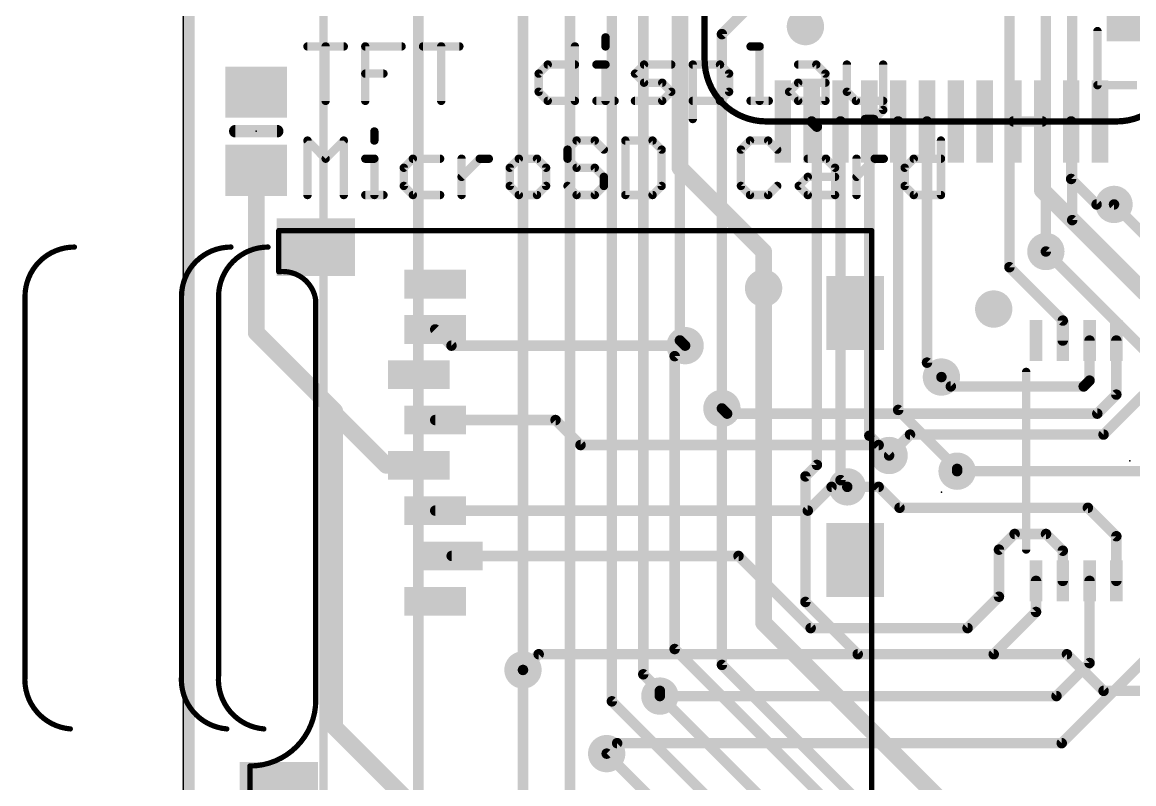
# Model space of a CAD drawing. Extents: x -6.4 to 34.4, y -0.2 to 45.9.
# Drawn here: x -6.44 to 20.55, y 15.78 to 34.27 of the extents above; entities that cross this region are included whole.
import ezdxf

# ---------------------------------------------------------------- set-up
doc = ezdxf.new("R2010")
doc.units = 0
for name, color, linetype in [('1', 12, 'CONTINUOUS'), ('16', 5, 'CONTINUOUS'), ('18', 110, 'CONTINUOUS'), ('20', 53, 'CONTINUOUS'), ('21', 40, 'CONTINUOUS'), ('22', 6, 'CONTINUOUS'), ('23', 53, 'CONTINUOUS'), ('24', 6, 'CONTINUOUS')]:
    doc.layers.add(name, color=color, linetype=linetype)

# ---------------------------------------------------------------- blocks, each defined once
blk = doc.blocks.new('RECT')
blk.add_solid([(-0.5, -0.5), (0.5, -0.5), (-0.5, 0.5), (0.5, 0.5)])
blk = doc.blocks.new('ROUNDV')
at = {"const_width": 0.5}
blk.add_lwpolyline([(0, -0.25, 1), (0, 0.25, 1), (0, -0.25)], format="xyb", dxfattribs=at)

msp = doc.modelspace()

# ---------------------------------------------------------------- linework, layer by layer
at = {"layer": '1'}
for points, const_width in [([(-2.413, 0), (-2.413, 45.72)], 0.3048), ([(9.525, 37.767), (9.525, 30.734)], 0.4064), ([(17.526, 34.798), (17.526, 28.321)], 0.254), ([(19.05, 34.798), (19.05, 29.464)], 0.254), ([(18.411, 34.675), (18.411, 28.702)], 0.254), ([(-0.762, 30.673), (-0.762, 26.731)], 0.4064), ([(9.525, 30.734), (11.557, 28.702)], 0.4064), ([(20.066, 29.845), (20.828, 29.083)], 0.254), ([(19.05, 29.464), (21.422, 27.092)], 0.254), ([(11.557, 28.702), (11.557, 27.813)], 0.4064), ([(17.526, 28.321), (18.822, 27.025)], 0.254), ([(18.822, 27.025), (18.822, 26.5398)], 0.254), ([(1.143, 24.826), (-0.762, 26.731)], 0.4064), ([(3.978, 26.416), (3.584, 26.81)], 0.254), ([(9.652, 26.416), (3.978, 26.416)], 0.254), ([(19.472, 25.568), (19.472, 26.5398)], 0.254), ([(20.122, 26.5398), (20.122, 25.2274)], 0.254), ([(15.875, 25.6536), (16.1032, 25.4254)], 0.254), ([(19.3294, 25.4254), (19.472, 25.568)], 0.254), ([(16.1032, 25.4254), (19.3294, 25.4254)], 0.254), ([(20.122, 25.2274), (19.6596, 24.765)], 0.254), ([(20.772, 25.217), (19.812, 24.257)], 0.254), ([(1.143, 24.826), (1.143, 24.765)], 0.4064), ([(1.143, 24.765), (2.398, 23.51)], 0.4064), ([(1.143, 17.145), (1.143, 24.765)], 0.4064), ([(10.672, 24.765), (10.545, 24.892)], 0.254), ([(19.6596, 24.765), (10.672, 24.765)], 0.254), ([(3.584, 24.61), (6.505, 24.61)], 0.254), ([(7.112, 24.003), (6.505, 24.61)], 0.254), ([(14.605, 23.749), (15.113, 24.257)], 0.254), ([(19.812, 24.257), (15.113, 24.257)], 0.254), ([(14.351, 24.003), (7.112, 24.003)], 0.254), ([(14.605, 23.749), (14.351, 24.003)], 0.254), ([(2.398, 23.51), (3.184, 23.51)], 0.4064), ([(16.256, 23.368), (20.828, 23.368)], 0.254), ([(12.631, 22.41), (13.208, 22.987)], 0.254), ([(13.208, 22.987), (13.589, 22.987)], 0.254), ([(13.589, 22.987), (14.351, 22.987)], 0.254), ([(14.859, 22.479), (14.351, 22.987)], 0.254), ([(3.584, 22.41), (12.631, 22.41)], 0.254), ([(19.431, 22.479), (14.859, 22.479)], 0.254), ([(19.431, 22.479), (20.122, 21.788)], 0.254), ([(17.272, 21.463), (17.653, 21.844)], 0.254), ([(17.653, 21.844), (18.415, 21.844)], 0.254), ([(18.415, 21.844), (18.822, 21.437)], 0.254), ([(20.122, 21.788), (20.122, 20.7042)], 0.254), ([(3.984, 21.31), (10.948, 21.31)], 0.254), ([(10.948, 21.31), (12.7, 19.558)], 0.254), ([(17.272, 20.32), (17.272, 21.463)], 0.254), ([(18.822, 21.437), (18.822, 20.7042)], 0.254), ([(18.172, 20.7042), (18.172, 19.95)], 0.254), ([(19.472, 20.7042), (19.472, 18.71)], 0.254), ([(16.51, 19.558), (17.272, 20.32)], 0.254), ([(18.172, 19.95), (17.145, 18.923)], 0.254), ([(12.7, 19.558), (16.51, 19.558)], 0.254), ([(21.082, 19.05), (18.796, 16.764)], 0.254), ([(6.096, 18.923), (5.715, 18.542)], 0.254), ([(17.145, 18.923), (6.096, 18.923)], 0.254), ([(19.472, 18.71), (18.669, 17.907)], 0.254), ([(18.669, 17.907), (9.0384, 17.907)], 0.254), ([(3.302, 14.986), (1.143, 17.145)], 0.4064), ([(8.001, 16.764), (7.747, 16.51)], 0.254), ([(18.796, 16.764), (8.001, 16.764)], 0.254)]:
    msp.add_lwpolyline(points, dxfattribs=dict(at, const_width=const_width))
for points, const_width in [([(-0.6604, 30.673, 1), (-0.8636, 30.673)], 0.2032), ([(9.4234, 30.734, 1), (9.6266, 30.734)], 0.2032), ([(9.5968, 30.8058, 1), (9.4532, 30.6622)], 0.2032), ([(20.1109, 29.8899, 1), (20.0211, 29.8001)], 0.127), ([(19.0949, 29.5089, 1), (19.0051, 29.4191)], 0.127), ([(18.9865, 29.464, 1), (19.1135, 29.464)], 0.127), ([(11.6586, 28.702, 1), (11.4554, 28.702)], 0.2032), ([(11.4852, 28.6302, 1), (11.6288, 28.7738)], 0.2032), ([(18.3475, 28.702, 1), (18.4745, 28.702)], 0.127), ([(17.5709, 28.3659, 1), (17.4811, 28.2761)], 0.127), ([(17.4625, 28.321, 1), (17.5895, 28.321)], 0.127), ([(11.4554, 27.813, 1), (11.6586, 27.813)], 0.2032), ([(18.8855, 27.025, 1), (18.7585, 27.025)], 0.127), ([(18.7771, 26.9801, 1), (18.8669, 27.0699)], 0.127), ([(-0.8636, 26.731, 1), (-0.6604, 26.731)], 0.2032), ([(-0.6902, 26.8028, 1), (-0.8338, 26.6592)], 0.2032), ([(3.6289, 26.8549, 1), (3.5391, 26.7651)], 0.127), ([(3.978, 26.4795, 1), (3.978, 26.3525)], 0.127), ([(3.9331, 26.3711, 1), (4.0229, 26.4609)], 0.127), ([(9.652, 26.3525, 1), (9.652, 26.4795)], 0.127), ([(18.7585, 26.5398, 1), (18.8855, 26.5398)], 0.127), ([(19.5355, 26.5398, 1), (19.4085, 26.5398)], 0.127), ([(20.1855, 26.5398, 1), (20.0585, 26.5398)], 0.127), ([(15.9199, 25.6985, 1), (15.8301, 25.6087)], 0.127), ([(19.5169, 25.5231, 1), (19.4271, 25.6129)], 0.127), ([(16.1032, 25.4889, 1), (16.1032, 25.3619)], 0.127), ([(16.0583, 25.3805, 1), (16.1481, 25.4703)], 0.127), ([(19.2845, 25.4703, 1), (19.3743, 25.3805)], 0.127), ([(19.3294, 25.3619, 1), (19.3294, 25.4889)], 0.127), ([(19.4085, 25.568, 1), (19.5355, 25.568)], 0.127), ([(20.0585, 25.2274, 1), (20.1855, 25.2274)], 0.127), ([(20.1669, 25.1825, 1), (20.0771, 25.2723)], 0.127), ([(1.2446, 24.826, 1), (1.0414, 24.826)], 0.2032), ([(1.2446, 24.765, 1), (1.0414, 24.765)], 0.2032), ([(1.0414, 24.765, 1), (1.2446, 24.765)], 0.2032), ([(1.2148, 24.8368, 1), (1.0712, 24.6932)], 0.2032), ([(1.0712, 24.7542, 1), (1.2148, 24.8978)], 0.2032), ([(10.5899, 24.9369, 1), (10.5001, 24.8471)], 0.127), ([(10.672, 24.8285, 1), (10.672, 24.7015)], 0.127), ([(10.6271, 24.7201, 1), (10.7169, 24.8099)], 0.127), ([(19.6147, 24.8099, 1), (19.7045, 24.7201)], 0.127), ([(19.6596, 24.7015, 1), (19.6596, 24.8285)], 0.127), ([(3.584, 24.6735, 1), (3.584, 24.5465)], 0.127), ([(6.5499, 24.6549, 1), (6.4601, 24.5651)], 0.127), ([(6.505, 24.5465, 1), (6.505, 24.6735)], 0.127), ([(15.113, 24.3205, 1), (15.113, 24.1935)], 0.127), ([(15.1579, 24.2121, 1), (15.0681, 24.3019)], 0.127), ([(19.7671, 24.3019, 1), (19.8569, 24.2121)], 0.127), ([(19.812, 24.1935, 1), (19.812, 24.3205)], 0.127), ([(7.112, 24.0665, 1), (7.112, 23.9395)], 0.127), ([(7.0671, 23.9581, 1), (7.1569, 24.0479)], 0.127), ([(14.3959, 24.0479, 1), (14.3061, 23.9581)], 0.127), ([(14.351, 23.9395, 1), (14.351, 24.0665)], 0.127), ([(14.5601, 23.7939, 1), (14.6499, 23.7041)], 0.127), ([(14.5601, 23.7041, 1), (14.6499, 23.7939)], 0.127), ([(2.398, 23.6116, 1), (2.398, 23.4084)], 0.2032), ([(2.3262, 23.4382, 1), (2.4698, 23.5818)], 0.2032), ([(3.184, 23.4084, 1), (3.184, 23.6116)], 0.2032), ([(16.256, 23.4315, 1), (16.256, 23.3045)], 0.127), ([(13.208, 23.0505, 1), (13.208, 22.9235)], 0.127), ([(13.2529, 22.9421, 1), (13.1631, 23.0319)], 0.127), ([(13.589, 23.0505, 1), (13.589, 22.9235)], 0.127), ([(13.589, 22.9235, 1), (13.589, 23.0505)], 0.127), ([(14.3959, 23.0319, 1), (14.3061, 22.9421)], 0.127), ([(14.351, 22.9235, 1), (14.351, 23.0505)], 0.127), ([(3.584, 22.4735, 1), (3.584, 22.3465)], 0.127), ([(12.5861, 22.4549, 1), (12.6759, 22.3651)], 0.127), ([(12.631, 22.3465, 1), (12.631, 22.4735)], 0.127), ([(14.859, 22.5425, 1), (14.859, 22.4155)], 0.127), ([(14.8141, 22.4341, 1), (14.9039, 22.5239)], 0.127), ([(19.4759, 22.5239, 1), (19.3861, 22.4341)], 0.127), ([(19.431, 22.4155, 1), (19.431, 22.5425)], 0.127), ([(17.653, 21.9075, 1), (17.653, 21.7805)], 0.127), ([(17.6979, 21.7991, 1), (17.6081, 21.8889)], 0.127), ([(18.4599, 21.8889, 1), (18.3701, 21.7991)], 0.127), ([(18.415, 21.7805, 1), (18.415, 21.9075)], 0.127), ([(20.1855, 21.788, 1), (20.0585, 21.788)], 0.127), ([(20.0771, 21.7431, 1), (20.1669, 21.8329)], 0.127), ([(3.984, 21.3735, 1), (3.984, 21.2465)], 0.127), ([(10.9929, 21.3549, 1), (10.9031, 21.2651)], 0.127), ([(10.948, 21.2465, 1), (10.948, 21.3735)], 0.127), ([(17.3355, 21.463, 1), (17.2085, 21.463)], 0.127), ([(17.2271, 21.5079, 1), (17.3169, 21.4181)], 0.127), ([(18.8855, 21.437, 1), (18.7585, 21.437)], 0.127), ([(18.7771, 21.3921, 1), (18.8669, 21.4819)], 0.127), ([(18.2355, 20.7042, 1), (18.1085, 20.7042)], 0.127), ([(19.5355, 20.7042, 1), (19.4085, 20.7042)], 0.127), ([(18.7585, 20.7042, 1), (18.8855, 20.7042)], 0.127), ([(20.0585, 20.7042, 1), (20.1855, 20.7042)], 0.127), ([(17.2085, 20.32, 1), (17.3355, 20.32)], 0.127), ([(17.3169, 20.2751, 1), (17.2271, 20.3649)], 0.127), ([(18.1085, 19.95, 1), (18.2355, 19.95)], 0.127), ([(18.2169, 19.9051, 1), (18.1271, 19.9949)], 0.127), ([(12.7, 19.6215, 1), (12.7, 19.4945)], 0.127), ([(12.6551, 19.5131, 1), (12.7449, 19.6029)], 0.127), ([(16.4651, 19.6029, 1), (16.5549, 19.5131)], 0.127), ([(16.51, 19.4945, 1), (16.51, 19.6215)], 0.127), ([(6.096, 18.9865, 1), (6.096, 18.8595)], 0.127), ([(6.1409, 18.8781, 1), (6.0511, 18.9679)], 0.127), ([(17.1001, 18.9679, 1), (17.1899, 18.8781)], 0.127), ([(17.145, 18.8595, 1), (17.145, 18.9865)], 0.127), ([(5.6701, 18.5869, 1), (5.7599, 18.4971)], 0.127), ([(19.4085, 18.71, 1), (19.5355, 18.71)], 0.127), ([(19.5169, 18.6651, 1), (19.4271, 18.7549)], 0.127), ([(9.0384, 17.9705, 1), (9.0384, 17.8435)], 0.127), ([(18.6241, 17.9519, 1), (18.7139, 17.8621)], 0.127), ([(18.669, 17.8435, 1), (18.669, 17.9705)], 0.127), ([(1.2148, 17.2168, 1), (1.0712, 17.0732)], 0.2032), ([(1.0414, 17.145, 1), (1.2446, 17.145)], 0.2032), ([(8.001, 16.8275, 1), (8.001, 16.7005)], 0.127), ([(8.0459, 16.7191, 1), (7.9561, 16.8089)], 0.127), ([(18.7511, 16.8089, 1), (18.8409, 16.7191)], 0.127), ([(18.796, 16.7005, 1), (18.796, 16.8275)], 0.127), ([(7.7021, 16.5549, 1), (7.7919, 16.4651)], 0.127)]:
    msp.add_lwpolyline(points, format="xyb", dxfattribs=dict(at, const_width=const_width))
at = {"layer": '16'}
for points, const_width in [([(-2.413, 0), (-2.413, 45.72)], 0.3048), ([(5.715, 18.542), (5.715, 37.084)], 0.254), ([(6.858, 36.449), (6.858, 3.937)], 0.254), ([(7.874, 36.322), (7.874, 17.78)], 0.254), ([(3.175, 36.068), (3.175, 1.905)], 0.254), ([(8.636, 18.4364), (8.636, 36.068)], 0.254), ([(9.525, 36.068), (9.525, 26.543)], 0.254), ([(10.545, 33.9797), (12.3524, 35.7871)], 0.254), ([(10.545, 24.892), (10.545, 33.9797)], 0.254), ([(12.725, 31.86), (12.852, 31.733)], 0.254), ([(12.852, 31.733), (12.852, 23.52)], 0.254), ([(13.425, 31.86), (13.425, 23.151)], 0.254), ([(14.125, 31.86), (14.125, 24.229)], 0.254), ([(14.825, 31.86), (14.825, 24.855)], 0.254), ([(15.525, 31.86), (15.525, 26.0036)], 0.254), ([(18.325, 31.86), (17.625, 31.86)], 0.254), ([(18.325, 30.189), (18.325, 31.86)], 0.4064), ([(19.025, 31.86), (19.025, 30.463)], 0.254), ([(19.643, 29.845), (19.025, 30.463)], 0.254), ([(20.828, 27.686), (18.325, 30.189)], 0.4064), ([(20.066, 29.845), (19.643, 29.845)], 0.254), ([(18.411, 28.702), (21.082, 26.031)], 0.254), ([(11.557, 27.813), (11.557, 19.685)], 0.4064), ([(9.652, 26.416), (9.398, 26.162)], 0.254), ([(9.525, 26.543), (9.652, 26.416)], 0.254), ([(9.398, 26.162), (9.398, 19.05)], 0.254), ([(15.525, 26.0036), (15.875, 25.6536)], 0.254), ([(10.545, 24.892), (10.545, 18.665)], 0.254), ([(14.825, 24.855), (16.256, 23.424)], 0.254), ([(14.125, 24.229), (14.605, 23.749)], 0.254), ([(12.852, 23.52), (12.573, 23.241)], 0.254), ([(16.256, 23.424), (16.256, 23.368)], 0.254), ([(12.573, 23.241), (12.573, 20.193)], 0.254), ([(13.589, 22.987), (13.425, 23.151)], 0.254), ([(12.573, 20.193), (13.843, 18.923)], 0.254), ([(11.557, 19.685), (19.812, 11.43)], 0.4064), ([(9.398, 19.05), (18.415, 10.033)], 0.254), ([(13.843, 18.923), (18.923, 18.923)], 0.254), ([(18.923, 18.923), (19.812, 18.034)], 0.254), ([(5.715, 18.542), (5.715, 1.905)], 0.254), ([(10.545, 18.665), (20.955, 8.255)], 0.254), ([(9.0384, 18.034), (8.636, 18.4364)], 0.254), ([(9.0384, 17.907), (9.0384, 18.034)], 0.254), ([(19.812, 18.034), (21.717, 18.034)], 0.254), ([(7.874, 17.78), (13.335, 12.319)], 0.254), ([(9.0384, 17.907), (15.875, 11.0704)], 0.254), ([(10.795, 13.462), (7.747, 16.51)], 0.254)]:
    msp.add_lwpolyline(points, dxfattribs=dict(at, const_width=const_width))
for points, const_width in [([(10.6085, 33.9797, 1), (10.4815, 33.9797)], 0.127), ([(10.5001, 34.0246, 1), (10.5899, 33.9348)], 0.127), ([(12.7699, 31.9049, 1), (12.6801, 31.8151)], 0.127), ([(12.9155, 31.733, 1), (12.7885, 31.733)], 0.127), ([(13.4885, 31.86, 1), (13.3615, 31.86)], 0.127), ([(14.1885, 31.86, 1), (14.0615, 31.86)], 0.127), ([(14.8885, 31.86, 1), (14.7615, 31.86)], 0.127), ([(15.5885, 31.86, 1), (15.4615, 31.86)], 0.127), ([(17.625, 31.9235, 1), (17.625, 31.7965)], 0.127), ([(18.4266, 31.86, 1), (18.2234, 31.86)], 0.2032), ([(18.325, 31.7965, 1), (18.325, 31.9235)], 0.127), ([(19.0885, 31.86, 1), (18.9615, 31.86)], 0.127), ([(12.8071, 31.6881, 1), (12.8969, 31.7779)], 0.127), ([(19.0699, 30.5079, 1), (18.9801, 30.4181)], 0.127), ([(18.9615, 30.463, 1), (19.0885, 30.463)], 0.127), ([(18.2234, 30.189, 1), (18.4266, 30.189)], 0.2032), ([(18.3968, 30.2608, 1), (18.2532, 30.1172)], 0.2032), ([(19.643, 29.9085, 1), (19.643, 29.7815)], 0.127), ([(20.066, 29.7815, 1), (20.066, 29.9085)], 0.127), ([(19.5981, 29.8001, 1), (19.6879, 29.8899)], 0.127), ([(18.4559, 28.7469, 1), (18.3661, 28.6571)], 0.127), ([(11.6586, 27.813, 1), (11.4554, 27.813)], 0.2032), ([(9.5699, 26.5879, 1), (9.4801, 26.4981)], 0.127), ([(9.4615, 26.543, 1), (9.5885, 26.543)], 0.127), ([(9.6969, 26.3711, 1), (9.6071, 26.4609)], 0.127), ([(9.6071, 26.3711, 1), (9.6969, 26.4609)], 0.127), ([(9.4615, 26.162, 1), (9.3345, 26.162)], 0.127), ([(9.3531, 26.2069, 1), (9.4429, 26.1171)], 0.127), ([(15.5699, 26.0485, 1), (15.4801, 25.9587)], 0.127), ([(15.4615, 26.0036, 1), (15.5885, 26.0036)], 0.127), ([(15.8301, 25.6087, 1), (15.9199, 25.6985)], 0.127), ([(10.6085, 24.892, 1), (10.4815, 24.892)], 0.127), ([(10.4815, 24.892, 1), (10.6085, 24.892)], 0.127), ([(14.8699, 24.8999, 1), (14.7801, 24.8101)], 0.127), ([(14.7615, 24.855, 1), (14.8885, 24.855)], 0.127), ([(14.1699, 24.2739, 1), (14.0801, 24.1841)], 0.127), ([(14.0615, 24.229, 1), (14.1885, 24.229)], 0.127), ([(14.5601, 23.7041, 1), (14.6499, 23.7939)], 0.127), ([(12.7885, 23.52, 1), (12.9155, 23.52)], 0.127), ([(12.8969, 23.4751, 1), (12.8071, 23.5649)], 0.127), ([(16.3195, 23.424, 1), (16.1925, 23.424)], 0.127), ([(16.2111, 23.3791, 1), (16.3009, 23.4689)], 0.127), ([(12.6365, 23.241, 1), (12.5095, 23.241)], 0.127), ([(12.5281, 23.2859, 1), (12.6179, 23.1961)], 0.127), ([(13.4699, 23.1959, 1), (13.3801, 23.1061)], 0.127), ([(13.3615, 23.151, 1), (13.4885, 23.151)], 0.127), ([(16.1925, 23.368, 1), (16.3195, 23.368)], 0.127), ([(13.5441, 22.9421, 1), (13.6339, 23.0319)], 0.127), ([(12.6179, 20.2379, 1), (12.5281, 20.1481)], 0.127), ([(12.5095, 20.193, 1), (12.6365, 20.193)], 0.127), ([(11.4554, 19.685, 1), (11.6586, 19.685)], 0.2032), ([(11.6288, 19.7568, 1), (11.4852, 19.6132)], 0.2032), ([(9.4429, 19.0949, 1), (9.3531, 19.0051)], 0.127), ([(9.3345, 19.05, 1), (9.4615, 19.05)], 0.127), ([(13.843, 18.9865, 1), (13.843, 18.8595)], 0.127), ([(13.7981, 18.8781, 1), (13.8879, 18.9679)], 0.127), ([(18.9679, 18.9679, 1), (18.8781, 18.8781)], 0.127), ([(18.923, 18.8595, 1), (18.923, 18.9865)], 0.127), ([(5.7785, 18.542, 1), (5.6515, 18.542)], 0.127), ([(10.5899, 18.7099, 1), (10.5001, 18.6201)], 0.127), ([(10.4815, 18.665, 1), (10.6085, 18.665)], 0.127), ([(5.6515, 18.542, 1), (5.7785, 18.542)], 0.127), ([(8.6809, 18.4813, 1), (8.5911, 18.3915)], 0.127), ([(8.5725, 18.4364, 1), (8.6995, 18.4364)], 0.127), ([(9.1019, 18.034, 1), (8.9749, 18.034)], 0.127), ([(8.9935, 17.9891, 1), (9.0833, 18.0789)], 0.127), ([(19.812, 18.0975, 1), (19.812, 17.9705)], 0.127), ([(19.7671, 17.9891, 1), (19.8569, 18.0789)], 0.127), ([(7.9189, 17.8249, 1), (7.8291, 17.7351)], 0.127), ([(7.8105, 17.78, 1), (7.9375, 17.78)], 0.127), ([(9.0833, 17.9519, 1), (8.9935, 17.8621)], 0.127), ([(8.9749, 17.907, 1), (9.1019, 17.907)], 0.127), ([(7.7919, 16.5549, 1), (7.7021, 16.4651)], 0.127)]:
    msp.add_lwpolyline(points, format="xyb", dxfattribs=dict(at, const_width=const_width))
at = {"layer": '20'}
msp.add_line((-2.54, 43.18), (-2.54, 2.54), dxfattribs=at)
at = {"layer": '21'}
for points, const_width in [([(19.6636, 32.7406), (19.6636, 34.0534)], 0.2032), ([(0.4826, 33.6815), (1.3639, 33.6815)], 0.2032), ([(0.9232, 32.3596), (0.9232, 33.6815)], 0.2032), ([(1.8859, 32.3596), (1.8859, 33.6815)], 0.2032), ([(1.8859, 33.6815), (2.7672, 33.6815)], 0.2032), ([(3.2892, 33.6815), (4.1704, 33.6815)], 0.2032), ([(3.7298, 32.3596), (3.7298, 33.6815)], 0.2032), ([(6.977, 33.6815), (6.977, 32.3596)], 0.2032), ([(7.7193, 33.9019), (7.7193, 33.6815)], 0.2032), ([(11.2411, 33.6815), (11.4614, 33.6815)], 0.2032), ([(11.4614, 33.6815), (11.4614, 32.3596)], 0.2032), ([(6.0957, 33.0206), (6.316, 33.2409)], 0.2032), ([(6.316, 33.2409), (6.977, 33.2409)], 0.2032), ([(7.499, 33.2409), (7.7193, 33.2409)], 0.2032), ([(7.7193, 33.2409), (7.7193, 32.3596)], 0.2032), ([(8.4345, 33.0206), (8.6548, 33.2409)], 0.2032), ([(8.6548, 33.2409), (9.3158, 33.2409)], 0.2032), ([(9.8378, 31.919), (9.8378, 33.2409)], 0.2032), ([(9.8378, 33.2409), (10.4988, 33.2409)], 0.2032), ([(10.4988, 33.2409), (10.7191, 33.0206)], 0.2032), ([(12.3969, 33.2409), (12.8375, 33.2409)], 0.2032), ([(12.8375, 33.2409), (13.0579, 33.0206)], 0.2032), ([(13.5799, 33.2409), (13.5799, 32.5799)], 0.2032), ([(14.4611, 33.2409), (14.4611, 32.1393)], 0.2032), ([(1.8859, 33.0206), (2.3265, 33.0206)], 0.2032), ([(6.0957, 32.5799), (6.0957, 33.0206)], 0.2032), ([(8.6548, 32.8002), (8.4345, 33.0206)], 0.2032), ([(10.7191, 33.0206), (10.7191, 32.5799)], 0.2032), ([(13.0579, 33.0206), (13.0579, 32.3596)], 0.2032), ([(6.316, 32.3596), (6.0957, 32.5799)], 0.2032), ([(9.0955, 32.8002), (8.6548, 32.8002)], 0.2032), ([(9.3158, 32.5799), (9.0955, 32.8002)], 0.2032), ([(9.0955, 32.3596), (9.3158, 32.5799)], 0.2032), ([(10.7191, 32.5799), (10.4988, 32.3596)], 0.2032), ([(12.1766, 32.5799), (12.3969, 32.8002)], 0.2032), ([(12.3969, 32.3596), (12.1766, 32.5799)], 0.2032), ([(12.3969, 32.8002), (13.0579, 32.8002)], 0.2032), ([(13.5799, 32.5799), (13.8002, 32.3596)], 0.2032), ([(20.6224, 32.7406), (19.6636, 32.7406)], 0.2032), ([(6.977, 32.3596), (6.316, 32.3596)], 0.2032), ([(7.499, 32.3596), (7.9396, 32.3596)], 0.2032), ([(8.4345, 32.3596), (9.0955, 32.3596)], 0.2032), ([(10.4988, 32.3596), (9.8378, 32.3596)], 0.2032), ([(11.2411, 32.3596), (11.6817, 32.3596)], 0.2032), ([(13.0579, 32.3596), (12.3969, 32.3596)], 0.2032), ([(13.8002, 32.3596), (14.4611, 32.3596)], 0.2032), ([(14.4611, 32.1393), (14.2408, 31.919)], 0.2032), ([(14.2408, 31.919), (14.0205, 31.919)], 0.2032), ([(-1.27, 31.623), (-0.254, 31.623)], 0.3048), ([(2.1062, 31.6159), (2.1062, 31.3955)], 0.2032), ([(0.4826, 30.0736), (0.4826, 31.3955)], 0.2032), ([(0.4826, 31.3955), (0.9232, 30.9549)], 0.2032), ([(0.9232, 30.9549), (1.3639, 31.3955)], 0.2032), ([(1.3639, 31.3955), (1.3639, 30.0736)], 0.2032), ([(7.0177, 31.3955), (6.7974, 31.1752)], 0.2032), ([(7.4583, 31.3955), (7.0177, 31.3955)], 0.2032), ([(7.6786, 31.1752), (7.4583, 31.3955)], 0.2032), ([(8.2006, 31.3955), (8.2006, 30.0736)], 0.2032), ([(8.8616, 31.3955), (8.2006, 31.3955)], 0.2032), ([(9.0819, 31.1752), (8.8616, 31.3955)], 0.2032), ([(11.2275, 31.3955), (11.0072, 31.1752)], 0.2032), ([(11.6681, 31.3955), (11.2275, 31.3955)], 0.2032), ([(11.8885, 31.1752), (11.6681, 31.3955)], 0.2032), ([(15.8644, 31.3955), (15.8644, 30.0736)], 0.2032), ([(1.8859, 30.9549), (2.1062, 30.9549)], 0.2032), ([(2.1062, 30.9549), (2.1062, 30.0736)], 0.2032), ([(3.0417, 30.9549), (2.8214, 30.7346)], 0.2032), ([(3.7027, 30.9549), (3.0417, 30.9549)], 0.2032), ([(4.2247, 30.0736), (4.2247, 30.9549)], 0.2032), ([(4.2247, 30.5142), (4.6653, 30.9549)], 0.2032), ([(4.6653, 30.9549), (4.8856, 30.9549)], 0.2032), ([(5.6144, 30.9549), (5.3941, 30.7346)], 0.2032), ([(6.055, 30.9549), (5.6144, 30.9549)], 0.2032), ([(6.2754, 30.7346), (6.055, 30.9549)], 0.2032), ([(6.7974, 31.1752), (6.7974, 30.9549)], 0.2032), ([(6.7974, 30.9549), (7.0177, 30.7346)], 0.2032), ([(9.0819, 30.2939), (9.0819, 31.1752)], 0.2032), ([(11.0072, 31.1752), (11.0072, 30.2939)], 0.2032), ([(12.6308, 30.9549), (13.0714, 30.9549)], 0.2032), ([(13.0714, 30.9549), (13.2917, 30.7346)], 0.2032), ([(13.8137, 30.0736), (13.8137, 30.9549)], 0.2032), ([(13.8137, 30.5142), (14.2544, 30.9549)], 0.2032), ([(14.2544, 30.9549), (14.4747, 30.9549)], 0.2032), ([(14.9831, 30.7346), (15.2035, 30.9549)], 0.2032), ([(15.2035, 30.9549), (15.8644, 30.9549)], 0.2032), ([(2.8214, 30.7346), (2.8214, 30.2939)], 0.2032), ([(5.3941, 30.7346), (5.3941, 30.2939)], 0.2032), ([(6.2754, 30.2939), (6.2754, 30.7346)], 0.2032), ([(7.0177, 30.7346), (7.4583, 30.7346)], 0.2032), ([(7.4583, 30.7346), (7.6786, 30.5142)], 0.2032), ([(13.2917, 30.7346), (13.2917, 30.0736)], 0.2032), ([(14.9831, 30.2939), (14.9831, 30.7346)], 0.2032), ([(7.6786, 30.5142), (7.6786, 30.2939)], 0.2032), ([(12.4105, 30.2939), (12.6308, 30.5142)], 0.2032), ([(12.6308, 30.5142), (13.2917, 30.5142)], 0.2032), ([(2.8214, 30.2939), (3.0417, 30.0736)], 0.2032), ([(5.3941, 30.2939), (5.6144, 30.0736)], 0.2032), ([(6.055, 30.0736), (6.2754, 30.2939)], 0.2032), ([(7.0177, 30.0736), (6.7974, 30.2939)], 0.2032), ([(7.6786, 30.2939), (7.4583, 30.0736)], 0.2032), ([(8.8616, 30.0736), (9.0819, 30.2939)], 0.2032), ([(11.0072, 30.2939), (11.2275, 30.0736)], 0.2032), ([(11.6681, 30.0736), (11.8885, 30.2939)], 0.2032), ([(12.6308, 30.0736), (12.4105, 30.2939)], 0.2032), ([(15.2035, 30.0736), (14.9831, 30.2939)], 0.2032), ([(1.8859, 30.0736), (2.3265, 30.0736)], 0.2032), ([(3.0417, 30.0736), (3.7027, 30.0736)], 0.2032), ([(5.6144, 30.0736), (6.055, 30.0736)], 0.2032), ([(7.4583, 30.0736), (7.0177, 30.0736)], 0.2032), ([(8.2006, 30.0736), (8.8616, 30.0736)], 0.2032), ([(11.2275, 30.0736), (11.6681, 30.0736)], 0.2032), ([(13.2917, 30.0736), (12.6308, 30.0736)], 0.2032), ([(15.8644, 30.0736), (15.2035, 30.0736)], 0.2032), ([(14.184, 29.21), (-0.216, 29.21)], 0.127), ([(-0.216, 29.21), (-0.216, 28.21)], 0.127), ([(14.184, 15.21), (14.184, 29.21)], 0.127), ([(-6.376, 27.61), (-6.376, 18.41)], 0.127), ([(-2.576, 27.61), (-2.576, 18.41)], 0.127), ([(-1.676, 27.61), (-1.676, 18.41)], 0.127), ([(0.684, 27.51), (0.684, 17.81)], 0.127), ([(17.9324, 21.4662), (17.9324, 25.7778)], 0.2032), ([(-0.916, 16.21), (-0.916, 15.21)], 0.127)]:
    msp.add_lwpolyline(points, dxfattribs=dict(at, const_width=const_width))
for points, const_width in [([(19.7144, 34.0534, 1), (19.6128, 34.0534)], 0.1016), ([(0.4826, 33.7323, 1), (0.4826, 33.6307)], 0.1016), ([(0.974, 33.6815, 1), (0.8724, 33.6815)], 0.1016), ([(1.3639, 33.6307, 1), (1.3639, 33.7323)], 0.1016), ([(1.9367, 33.6815, 1), (1.8351, 33.6815)], 0.1016), ([(1.8859, 33.7323, 1), (1.8859, 33.6307)], 0.1016), ([(2.7672, 33.6307, 1), (2.7672, 33.7323)], 0.1016), ([(3.2892, 33.7323, 1), (3.2892, 33.6307)], 0.1016), ([(3.7806, 33.6815, 1), (3.679, 33.6815)], 0.1016), ([(4.1704, 33.6307, 1), (4.1704, 33.7323)], 0.1016), ([(7.0278, 33.6815, 1), (6.9262, 33.6815)], 0.1016), ([(7.7701, 33.9019, 1), (7.6685, 33.9019)], 0.1016), ([(11.2411, 33.7323, 1), (11.2411, 33.6307)], 0.1016), ([(11.5122, 33.6815, 1), (11.4106, 33.6815)], 0.1016), ([(11.4614, 33.6307, 1), (11.4614, 33.7323)], 0.1016), ([(7.6685, 33.6815, 1), (7.7701, 33.6815)], 0.1016), ([(6.316, 33.2917, 1), (6.316, 33.1901)], 0.1016), ([(6.352, 33.205, 1), (6.2801, 33.2768)], 0.1016), ([(6.977, 33.1901, 1), (6.977, 33.2917)], 0.1016), ([(7.499, 33.2917, 1), (7.499, 33.1901)], 0.1016), ([(7.7701, 33.2409, 1), (7.6685, 33.2409)], 0.1016), ([(7.7193, 33.1901, 1), (7.7193, 33.2917)], 0.1016), ([(8.6548, 33.2917, 1), (8.6548, 33.1901)], 0.1016), ([(8.6907, 33.205, 1), (8.6189, 33.2768)], 0.1016), ([(9.3158, 33.1901, 1), (9.3158, 33.2917)], 0.1016), ([(9.8886, 33.2409, 1), (9.787, 33.2409)], 0.1016), ([(9.8378, 33.2917, 1), (9.8378, 33.1901)], 0.1016), ([(10.5347, 33.2768, 1), (10.4628, 33.205)], 0.1016), ([(10.4988, 33.1901, 1), (10.4988, 33.2917)], 0.1016), ([(12.3969, 33.2917, 1), (12.3969, 33.1901)], 0.1016), ([(12.8735, 33.2768, 1), (12.8016, 33.205)], 0.1016), ([(12.8375, 33.1901, 1), (12.8375, 33.2917)], 0.1016), ([(13.6307, 33.2409, 1), (13.5291, 33.2409)], 0.1016), ([(14.5119, 33.2409, 1), (14.4103, 33.2409)], 0.1016), ([(1.8859, 33.0714, 1), (1.8859, 32.9698)], 0.1016), ([(2.3265, 32.9698, 1), (2.3265, 33.0714)], 0.1016), ([(6.1465, 33.0206, 1), (6.0449, 33.0206)], 0.1016), ([(6.0598, 33.0565, 1), (6.1316, 32.9846)], 0.1016), ([(8.4704, 33.0565, 1), (8.3986, 32.9846)], 0.1016), ([(8.3986, 33.0565, 1), (8.4704, 32.9846)], 0.1016), ([(10.7699, 33.0206, 1), (10.6683, 33.0206)], 0.1016), ([(10.6832, 32.9846, 1), (10.755, 33.0565)], 0.1016), ([(13.1087, 33.0206, 1), (13.0071, 33.0206)], 0.1016), ([(13.0219, 32.9846, 1), (13.0938, 33.0565)], 0.1016), ([(6.1316, 32.6158, 1), (6.0598, 32.544)], 0.1016), ([(8.6548, 32.851, 1), (8.6548, 32.7494)], 0.1016), ([(8.6189, 32.7643, 1), (8.6907, 32.8362)], 0.1016), ([(9.1314, 32.8362, 1), (9.0596, 32.7643)], 0.1016), ([(9.0955, 32.7494, 1), (9.0955, 32.851)], 0.1016), ([(9.3517, 32.544, 1), (9.2799, 32.6158)], 0.1016), ([(9.2799, 32.544, 1), (9.3517, 32.6158)], 0.1016), ([(10.755, 32.544, 1), (10.6832, 32.6158)], 0.1016), ([(12.2125, 32.6158, 1), (12.1407, 32.544)], 0.1016), ([(12.1407, 32.6158, 1), (12.2125, 32.544)], 0.1016), ([(12.3969, 32.851, 1), (12.3969, 32.7494)], 0.1016), ([(12.4328, 32.7643, 1), (12.361, 32.8362)], 0.1016), ([(13.0579, 32.7494, 1), (13.0579, 32.851)], 0.1016), ([(13.6158, 32.6158, 1), (13.5439, 32.544)], 0.1016), ([(19.6636, 32.7914, 1), (19.6636, 32.6898)], 0.1016), ([(19.6128, 32.7406, 1), (19.7144, 32.7406)], 0.1016), ([(0.8724, 32.3596, 1), (0.974, 32.3596)], 0.1016), ([(1.8351, 32.3596, 1), (1.9367, 32.3596)], 0.1016), ([(3.679, 32.3596, 1), (3.7806, 32.3596)], 0.1016), ([(6.0449, 32.5799, 1), (6.1465, 32.5799)], 0.1016), ([(6.316, 32.4104, 1), (6.316, 32.3088)], 0.1016), ([(6.2801, 32.3237, 1), (6.352, 32.3955)], 0.1016), ([(6.9262, 32.3596, 1), (7.0278, 32.3596)], 0.1016), ([(6.977, 32.3088, 1), (6.977, 32.4104)], 0.1016), ([(7.499, 32.4104, 1), (7.499, 32.3088)], 0.1016), ([(7.6685, 32.3596, 1), (7.7701, 32.3596)], 0.1016), ([(7.9396, 32.3088, 1), (7.9396, 32.4104)], 0.1016), ([(8.4345, 32.4104, 1), (8.4345, 32.3088)], 0.1016), ([(9.0596, 32.3955, 1), (9.1314, 32.3237)], 0.1016), ([(9.0955, 32.3088, 1), (9.0955, 32.4104)], 0.1016), ([(9.8378, 32.4104, 1), (9.8378, 32.3088)], 0.1016), ([(10.4628, 32.3955, 1), (10.5347, 32.3237)], 0.1016), ([(10.4988, 32.3088, 1), (10.4988, 32.4104)], 0.1016), ([(10.6683, 32.5799, 1), (10.7699, 32.5799)], 0.1016), ([(11.2411, 32.4104, 1), (11.2411, 32.3088)], 0.1016), ([(11.4106, 32.3596, 1), (11.5122, 32.3596)], 0.1016), ([(11.6817, 32.3088, 1), (11.6817, 32.4104)], 0.1016), ([(12.3969, 32.4104, 1), (12.3969, 32.3088)], 0.1016), ([(12.361, 32.3237, 1), (12.4328, 32.3955)], 0.1016), ([(13.0071, 32.3596, 1), (13.1087, 32.3596)], 0.1016), ([(13.0579, 32.3088, 1), (13.0579, 32.4104)], 0.1016), ([(13.5291, 32.5799, 1), (13.6307, 32.5799)], 0.1016), ([(13.8002, 32.4104, 1), (13.8002, 32.3088)], 0.1016), ([(13.7643, 32.3237, 1), (13.8361, 32.3955)], 0.1016), ([(14.4611, 32.3088, 1), (14.4611, 32.4104)], 0.1016), ([(14.4103, 32.1393, 1), (14.5119, 32.1393)], 0.1016), ([(14.4971, 32.1034, 1), (14.4252, 32.1752)], 0.1016), ([(9.787, 31.919, 1), (9.8886, 31.919)], 0.1016), ([(14.0205, 31.9698, 1), (14.0205, 31.8682)], 0.1016), ([(14.2049, 31.9549, 1), (14.2767, 31.883)], 0.1016), ([(14.2408, 31.8682, 1), (14.2408, 31.9698)], 0.1016), ([(-1.27, 31.6992, 1), (-1.27, 31.5468)], 0.1524), ([(-0.254, 31.5468, 1), (-0.254, 31.6992)], 0.1524), ([(2.157, 31.6159, 1), (2.0554, 31.6159)], 0.1016), ([(0.5334, 31.3955, 1), (0.4318, 31.3955)], 0.1016), ([(0.5185, 31.4314, 1), (0.4467, 31.3596)], 0.1016), ([(1.4147, 31.3955, 1), (1.3131, 31.3955)], 0.1016), ([(1.3998, 31.3596, 1), (1.328, 31.4314)], 0.1016), ([(2.0554, 31.3955, 1), (2.157, 31.3955)], 0.1016), ([(7.0177, 31.4463, 1), (7.0177, 31.3447)], 0.1016), ([(7.0536, 31.3596, 1), (6.9817, 31.4314)], 0.1016), ([(7.4942, 31.4314, 1), (7.4224, 31.3596)], 0.1016), ([(7.4583, 31.3447, 1), (7.4583, 31.4463)], 0.1016), ([(8.2514, 31.3955, 1), (8.1498, 31.3955)], 0.1016), ([(8.2006, 31.4463, 1), (8.2006, 31.3447)], 0.1016), ([(8.8975, 31.4314, 1), (8.8257, 31.3596)], 0.1016), ([(8.8616, 31.3447, 1), (8.8616, 31.4463)], 0.1016), ([(11.2275, 31.4463, 1), (11.2275, 31.3447)], 0.1016), ([(11.2634, 31.3596, 1), (11.1916, 31.4314)], 0.1016), ([(11.7041, 31.4314, 1), (11.6322, 31.3596)], 0.1016), ([(11.6681, 31.3447, 1), (11.6681, 31.4463)], 0.1016), ([(15.9152, 31.3955, 1), (15.8136, 31.3955)], 0.1016), ([(0.8873, 30.9908, 1), (0.9592, 30.919)], 0.1016), ([(0.8873, 30.919, 1), (0.9592, 30.9908)], 0.1016), ([(1.8859, 31.0057, 1), (1.8859, 30.9041)], 0.1016), ([(2.157, 30.9549, 1), (2.0554, 30.9549)], 0.1016), ([(2.1062, 30.9041, 1), (2.1062, 31.0057)], 0.1016), ([(3.0417, 31.0057, 1), (3.0417, 30.9041)], 0.1016), ([(3.0776, 30.919, 1), (3.0058, 30.9908)], 0.1016), ([(3.7027, 30.9041, 1), (3.7027, 31.0057)], 0.1016), ([(4.2755, 30.9549, 1), (4.1739, 30.9549)], 0.1016), ([(4.6653, 31.0057, 1), (4.6653, 30.9041)], 0.1016), ([(4.7012, 30.919, 1), (4.6294, 30.9908)], 0.1016), ([(4.8856, 30.9041, 1), (4.8856, 31.0057)], 0.1016), ([(5.6144, 31.0057, 1), (5.6144, 30.9041)], 0.1016), ([(5.6503, 30.919, 1), (5.5785, 30.9908)], 0.1016), ([(6.091, 30.9908, 1), (6.0191, 30.919)], 0.1016), ([(6.055, 30.9041, 1), (6.055, 31.0057)], 0.1016), ([(6.7614, 31.2111, 1), (6.8333, 31.1393)], 0.1016), ([(6.8333, 30.9908, 1), (6.7614, 30.919)], 0.1016), ([(6.8482, 31.1752, 1), (6.7466, 31.1752)], 0.1016), ([(7.6427, 31.1393, 1), (7.7146, 31.2111)], 0.1016), ([(9.1327, 31.1752, 1), (9.0311, 31.1752)], 0.1016), ([(9.046, 31.1393, 1), (9.1178, 31.2111)], 0.1016), ([(11.058, 31.1752, 1), (10.9564, 31.1752)], 0.1016), ([(10.9713, 31.2111, 1), (11.0431, 31.1393)], 0.1016), ([(11.8525, 31.1393, 1), (11.9244, 31.2111)], 0.1016), ([(12.6308, 31.0057, 1), (12.6308, 30.9041)], 0.1016), ([(13.1073, 30.9908, 1), (13.0355, 30.919)], 0.1016), ([(13.0714, 30.9041, 1), (13.0714, 31.0057)], 0.1016), ([(13.8645, 30.9549, 1), (13.7629, 30.9549)], 0.1016), ([(14.2544, 31.0057, 1), (14.2544, 30.9041)], 0.1016), ([(14.2903, 30.919, 1), (14.2185, 30.9908)], 0.1016), ([(14.4747, 30.9041, 1), (14.4747, 31.0057)], 0.1016), ([(15.2035, 31.0057, 1), (15.2035, 30.9041)], 0.1016), ([(15.2394, 30.919, 1), (15.1675, 30.9908)], 0.1016), ([(15.8644, 30.9041, 1), (15.8644, 31.0057)], 0.1016), ([(2.8722, 30.7346, 1), (2.7706, 30.7346)], 0.1016), ([(2.7855, 30.7705, 1), (2.8573, 30.6986)], 0.1016), ([(5.4449, 30.7346, 1), (5.3433, 30.7346)], 0.1016), ([(5.3582, 30.7705, 1), (5.43, 30.6986)], 0.1016), ([(6.3262, 30.7346, 1), (6.2246, 30.7346)], 0.1016), ([(6.2394, 30.6986, 1), (6.3113, 30.7705)], 0.1016), ([(6.7466, 30.9549, 1), (6.8482, 30.9549)], 0.1016), ([(7.0177, 30.7854, 1), (7.0177, 30.6838)], 0.1016), ([(6.9817, 30.6986, 1), (7.0536, 30.7705)], 0.1016), ([(7.4942, 30.7705, 1), (7.4224, 30.6986)], 0.1016), ([(7.4583, 30.6838, 1), (7.4583, 30.7854)], 0.1016), ([(13.3425, 30.7346, 1), (13.2409, 30.7346)], 0.1016), ([(13.2558, 30.6986, 1), (13.3277, 30.7705)], 0.1016), ([(15.0339, 30.7346, 1), (14.9323, 30.7346)], 0.1016), ([(14.9472, 30.7705, 1), (15.0191, 30.6986)], 0.1016), ([(4.1888, 30.5502, 1), (4.2606, 30.4783)], 0.1016), ([(7.7294, 30.5142, 1), (7.6278, 30.5142)], 0.1016), ([(7.6427, 30.4783, 1), (7.7146, 30.5502)], 0.1016), ([(12.6308, 30.565, 1), (12.6308, 30.4634)], 0.1016), ([(12.6667, 30.4783, 1), (12.5949, 30.5502)], 0.1016), ([(13.2917, 30.4634, 1), (13.2917, 30.565)], 0.1016), ([(13.7778, 30.5502, 1), (13.8497, 30.4783)], 0.1016), ([(2.8573, 30.3298, 1), (2.7855, 30.258)], 0.1016), ([(2.7706, 30.2939, 1), (2.8722, 30.2939)], 0.1016), ([(5.43, 30.3298, 1), (5.3582, 30.258)], 0.1016), ([(5.3433, 30.2939, 1), (5.4449, 30.2939)], 0.1016), ([(6.2246, 30.2939, 1), (6.3262, 30.2939)], 0.1016), ([(6.3113, 30.258, 1), (6.2394, 30.3298)], 0.1016), ([(6.8333, 30.3298, 1), (6.7614, 30.258)], 0.1016), ([(7.6278, 30.2939, 1), (7.7294, 30.2939)], 0.1016), ([(7.7146, 30.258, 1), (7.6427, 30.3298)], 0.1016), ([(9.0311, 30.2939, 1), (9.1327, 30.2939)], 0.1016), ([(9.1178, 30.258, 1), (9.046, 30.3298)], 0.1016), ([(11.0431, 30.3298, 1), (10.9713, 30.258)], 0.1016), ([(10.9564, 30.2939, 1), (11.058, 30.2939)], 0.1016), ([(11.9244, 30.258, 1), (11.8525, 30.3298)], 0.1016), ([(12.4464, 30.3298, 1), (12.3745, 30.258)], 0.1016), ([(12.3745, 30.3298, 1), (12.4464, 30.258)], 0.1016), ([(15.0191, 30.3298, 1), (14.9472, 30.258)], 0.1016), ([(14.9323, 30.2939, 1), (15.0339, 30.2939)], 0.1016), ([(0.4318, 30.0736, 1), (0.5334, 30.0736)], 0.1016), ([(1.3131, 30.0736, 1), (1.4147, 30.0736)], 0.1016), ([(1.8859, 30.1244, 1), (1.8859, 30.0228)], 0.1016), ([(2.0554, 30.0736, 1), (2.157, 30.0736)], 0.1016), ([(2.3265, 30.0228, 1), (2.3265, 30.1244)], 0.1016), ([(3.0417, 30.1244, 1), (3.0417, 30.0228)], 0.1016), ([(3.0058, 30.0377, 1), (3.0776, 30.1095)], 0.1016), ([(3.7027, 30.0228, 1), (3.7027, 30.1244)], 0.1016), ([(4.1739, 30.0736, 1), (4.2755, 30.0736)], 0.1016), ([(5.6144, 30.1244, 1), (5.6144, 30.0228)], 0.1016), ([(5.5785, 30.0377, 1), (5.6503, 30.1095)], 0.1016), ([(6.0191, 30.1095, 1), (6.091, 30.0377)], 0.1016), ([(6.055, 30.0228, 1), (6.055, 30.1244)], 0.1016), ([(7.0177, 30.1244, 1), (7.0177, 30.0228)], 0.1016), ([(6.9817, 30.0377, 1), (7.0536, 30.1095)], 0.1016), ([(7.4224, 30.1095, 1), (7.4942, 30.0377)], 0.1016), ([(7.4583, 30.0228, 1), (7.4583, 30.1244)], 0.1016), ([(8.2006, 30.1244, 1), (8.2006, 30.0228)], 0.1016), ([(8.1498, 30.0736, 1), (8.2514, 30.0736)], 0.1016), ([(8.8257, 30.1095, 1), (8.8975, 30.0377)], 0.1016), ([(8.8616, 30.0228, 1), (8.8616, 30.1244)], 0.1016), ([(11.2275, 30.1244, 1), (11.2275, 30.0228)], 0.1016), ([(11.1916, 30.0377, 1), (11.2634, 30.1095)], 0.1016), ([(11.6322, 30.1095, 1), (11.7041, 30.0377)], 0.1016), ([(11.6681, 30.0228, 1), (11.6681, 30.1244)], 0.1016), ([(12.6308, 30.1244, 1), (12.6308, 30.0228)], 0.1016), ([(12.5949, 30.0377, 1), (12.6667, 30.1095)], 0.1016), ([(13.2409, 30.0736, 1), (13.3425, 30.0736)], 0.1016), ([(13.2917, 30.0228, 1), (13.2917, 30.1244)], 0.1016), ([(13.7629, 30.0736, 1), (13.8645, 30.0736)], 0.1016), ([(15.2035, 30.1244, 1), (15.2035, 30.0228)], 0.1016), ([(15.1675, 30.0377, 1), (15.2394, 30.1095)], 0.1016), ([(15.8136, 30.0736, 1), (15.9152, 30.0736)], 0.1016), ([(15.8644, 30.0228, 1), (15.8644, 30.1244)], 0.1016), ([(-0.216, 29.2417, 1), (-0.216, 29.1783)], 0.0635), ([(-0.1842, 29.21, 1), (-0.2477, 29.21)], 0.0635), ([(14.2158, 29.21, 1), (14.1523, 29.21)], 0.0635), ([(14.184, 29.1783, 1), (14.184, 29.2417)], 0.0635), ([(-5.176, 28.81, 0.4142), (-6.376, 27.61)], 0.127), ([(-5.176, 28.7783, 1), (-5.176, 28.8418)], 0.0635), ([(-1.376, 28.81, 0.4142), (-2.576, 27.61)], 0.127), ([(-0.476, 28.81, 0.4142), (-1.676, 27.61)], 0.127), ([(-1.376, 28.7783, 1), (-1.376, 28.8418)], 0.0635), ([(-0.476, 28.7783, 1), (-0.476, 28.8418)], 0.0635), ([(0.684, 27.51, 0.4142), (-0.216, 28.21)], 0.127), ([(-0.2199, 28.2415, 1), (-0.2121, 28.1785)], 0.0635), ([(-0.2477, 28.21, 1), (-0.1842, 28.21)], 0.0635), ([(-6.3443, 27.61, 1), (-6.4078, 27.61)], 0.0635), ([(-6.4078, 27.61, 1), (-6.3443, 27.61)], 0.0635), ([(-2.5442, 27.61, 1), (-2.6078, 27.61)], 0.0635), ([(-2.6078, 27.61, 1), (-2.5442, 27.61)], 0.0635), ([(-1.6443, 27.61, 1), (-1.7078, 27.61)], 0.0635), ([(-1.7078, 27.61, 1), (-1.6443, 27.61)], 0.0635), ([(0.7158, 27.51, 1), (0.6522, 27.51)], 0.0635), ([(0.6525, 27.5061, 1), (0.7155, 27.5139)], 0.0635), ([(17.9832, 25.7778, 1), (17.8816, 25.7778)], 0.1016), ([(17.8816, 21.4662, 1), (17.9832, 21.4662)], 0.1016), ([(-6.376, 18.41, 0.4142), (-5.276, 17.11)], 0.127), ([(-6.4078, 18.41, 1), (-6.3443, 18.41)], 0.0635), ([(-6.3444, 18.4074, 1), (-6.4076, 18.4126)], 0.0635), ([(-2.576, 18.41, 0.4142), (-1.476, 17.11)], 0.127), ([(-2.6078, 18.41, 1), (-2.5442, 18.41)], 0.0635), ([(-2.5444, 18.4074, 1), (-2.6076, 18.4126)], 0.0635), ([(-1.676, 18.41, 0.4142), (-0.576, 17.11)], 0.127), ([(-1.7078, 18.41, 1), (-1.6443, 18.41)], 0.0635), ([(-1.6444, 18.4074, 1), (-1.7076, 18.4126)], 0.0635), ([(-0.916, 16.21, 0.4142), (0.684, 17.81)], 0.127), ([(0.7158, 17.81, 1), (0.6522, 17.81)], 0.0635), ([(0.6522, 17.81, 1), (0.7158, 17.81)], 0.0635), ([(-5.2786, 17.0784, 1), (-5.2734, 17.1416)], 0.0635), ([(-1.4786, 17.0784, 1), (-1.4734, 17.1416)], 0.0635), ([(-0.5786, 17.0784, 1), (-0.5734, 17.1416)], 0.0635), ([(-0.8842, 16.21, 1), (-0.9478, 16.21)], 0.0635), ([(-0.916, 16.2417, 1), (-0.916, 16.1783)], 0.0635)]:
    msp.add_lwpolyline(points, format="xyb", dxfattribs=dict(at, const_width=const_width))
at = {"layer": '22'}
for points, const_width in [([(0.875, 39.06), (0.875, 8.56)], 0.2032), ([(10.125, 33.36), (10.125, 38.86)], 0.1524), ([(20.125, 31.86), (11.625, 31.86)], 0.1524)]:
    msp.add_lwpolyline(points, dxfattribs=dict(at, const_width=const_width))
for points, const_width in [([(10.125, 33.36, 0.4142), (11.625, 31.86)], 0.1524), ([(10.1631, 33.36, 1), (10.0869, 33.36)], 0.0762), ([(10.0869, 33.36, 1), (10.1631, 33.36)], 0.0762), ([(20.125, 31.86, 0.4142), (21.625, 33.36)], 0.1524), ([(11.625, 31.8981, 1), (11.625, 31.8219)], 0.0762), ([(11.625, 31.8219, 1), (11.625, 31.8981)], 0.0762), ([(20.125, 31.8981, 1), (20.125, 31.8219)], 0.0762), ([(20.125, 31.8219, 1), (20.125, 31.8981)], 0.0762)]:
    msp.add_lwpolyline(points, format="xyb", dxfattribs=dict(at, const_width=const_width))
at = {"layer": '23'}
for p in [(-0.762, 31.623), (14.224, 29.21), (20.447, 23.622)]:
    msp.add_point(p, dxfattribs=at)
at = {"layer": '24'}
msp.add_point((15.875, 22.86), dxfattribs=at)

# ---------------------------------------------------------------- block references
at = {"layer": '1', "yscale": 1.2, "rotation": 180}
msp.add_blockref('RECT', (20.386, 34.401), dxfattribs=at)
at = {"layer": '1'}
for p, xscale, yscale, rotation in [((-0.762, 32.573), 1.24, 1.5, 90), ((-0.762, 30.673), 1.24, 1.5, 90), ((0.684, 28.81), 1.4, 1.9, 270), ((3.584, 27.91), 0.7, 1.5, 270), ((3.584, 26.81), 0.7, 1.5, 270), ((18.172, 26.5398), 0.3048, 0.9906, 180), ((18.822, 26.5398), 0.3048, 0.9906, 180), ((19.472, 26.5398), 0.3048, 0.9906, 180), ((20.122, 26.5398), 0.3048, 0.9906, 180), ((3.184, 25.71), 0.7, 1.5, 270), ((3.584, 24.61), 0.7, 1.5, 270), ((3.184, 23.51), 0.7, 1.5, 270), ((3.584, 22.41), 0.7, 1.5, 270), ((3.984, 21.31), 0.7, 1.5, 270), ((18.172, 20.7042), 0.3048, 0.9906, 180), ((18.822, 20.7042), 0.3048, 0.9906, 180), ((19.472, 20.7042), 0.3048, 0.9906, 180), ((20.122, 20.7042), 0.3048, 0.9906, 180), ((3.584, 20.21), 0.7, 1.5, 270), ((-0.216, 15.61), 1.4, 1.9, 270)]:
    msp.add_blockref('RECT', p, dxfattribs=dict(at, xscale=xscale, yscale=yscale, rotation=rotation))
at = {"layer": '1', "xscale": 1.4, "yscale": 1.8}
for p in [(13.784, 27.21), (13.784, 21.21)]:
    msp.add_blockref('RECT', p, dxfattribs=at)
at = {"layer": '16', "xscale": 2, "yscale": 0.4, "rotation": 270}
for p in [(12.025, 31.86), (12.725, 31.86), (13.425, 31.86), (14.125, 31.86), (14.825, 31.86), (15.525, 31.86), (16.225, 31.86), (16.925, 31.86), (17.625, 31.86), (18.325, 31.86), (19.025, 31.86), (19.725, 31.86)]:
    msp.add_blockref('RECT', p, dxfattribs=at)
at = {"layer": '18', "xscale": 0.9064, "yscale": 0.9064}
for p in [(12.573, 34.163), (12.573, 34.163), (20.066, 29.845), (20.066, 29.845), (18.411, 28.702), (18.411, 28.702), (11.557, 27.813), (11.557, 27.813), (17.145, 27.305), (17.145, 27.305), (9.652, 26.416), (9.652, 26.416), (15.875, 25.6536), (15.875, 25.6536), (10.545, 24.892), (10.545, 24.892), (14.605, 23.749), (14.605, 23.749), (16.256, 23.368), (16.256, 23.368), (13.589, 22.987), (13.589, 22.987), (5.715, 18.542), (5.715, 18.542), (9.0384, 17.907), (9.0384, 17.907), (7.747, 16.51), (7.747, 16.51)]:
    msp.add_blockref('ROUNDV', p, dxfattribs=at)

doc.saveas('drawing.dxf')
